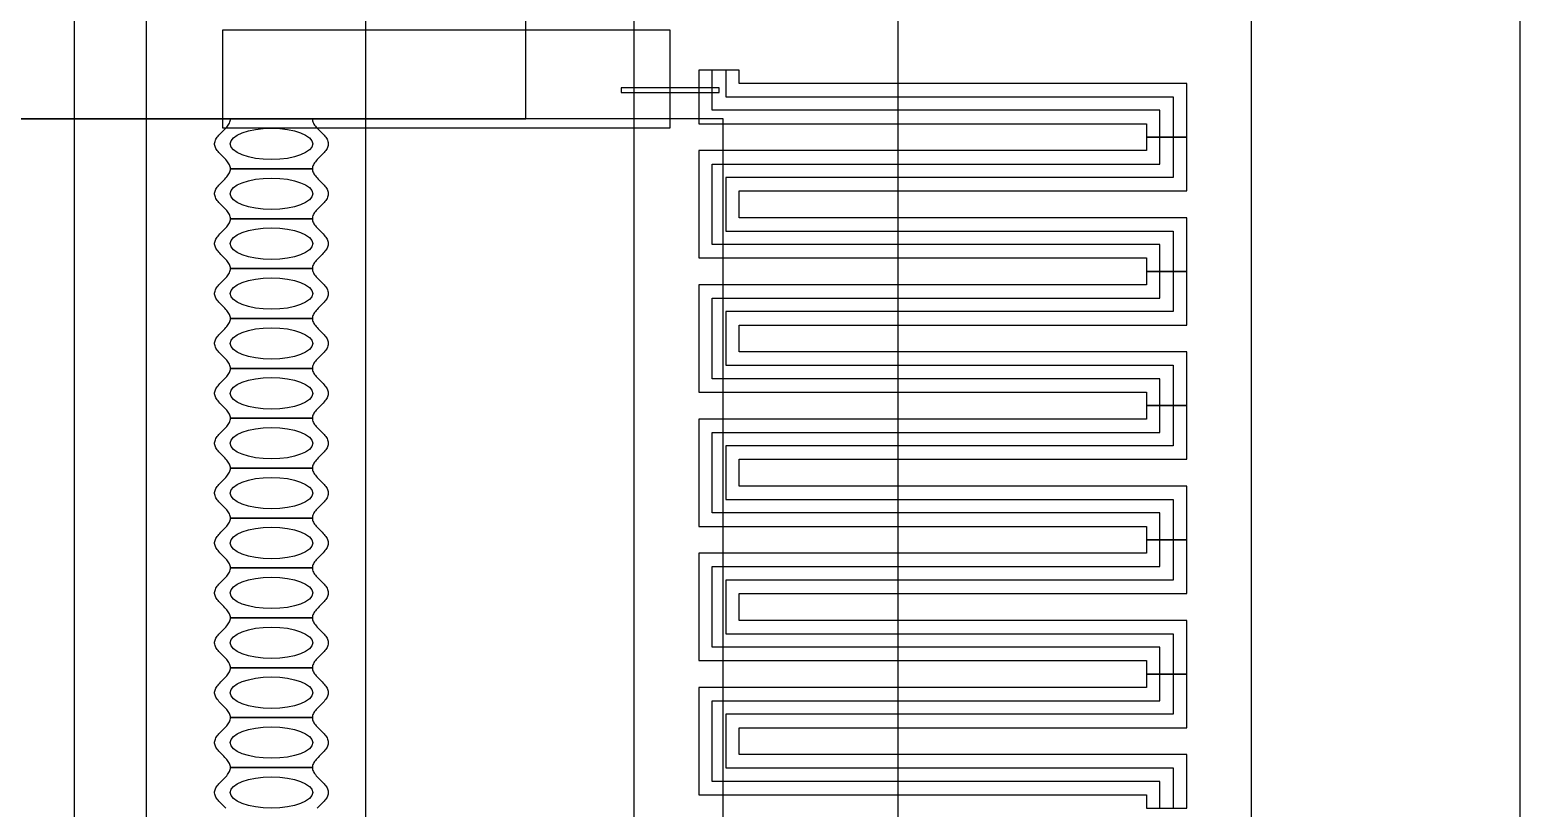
# Model space of a CAD drawing. Extents: x -130 to 140, y -1310 to 20.
# Drawn here: x -0.9 to 15.75, y -29.7 to -21 of the extents above; entities that cross this region are included whole.
import ezdxf

# ---------------------------------------------------------------- set-up
doc = ezdxf.new("R2010")
doc.units = 0

msp = doc.modelspace()

# ---------------------------------------------------------------- linework, layer by layer
at = {"layer": 'cure'}
for points in [[(-4.641, -22), (4.641, -22), (4.641, 0), (-4.641, 0)], [(5.85, -37.9288), (12.75, -37.9288), (12.75, -20.7288), (5.85, -20.7288)], [(1.2538, -22.1), (6.2538, -22.1), (6.2538, -21.0076), (1.2538, -21.0076)], [(-6.8462, -52.5996), (6.8462, -52.5996), (6.8462, -22), (-6.8462, -22)]]:
    msp.add_lwpolyline(points, close=True, dxfattribs=at)
at = {"layer": 'M1_MD'}
for points in [[(6.575, -21.4538), (6.575, -22.0538), (11.575, -22.0538), (11.575, -22.2038), (12.025, -22.2038), (12.025, -21.6038), (7.025, -21.6038), (7.025, -21.4538)], [(11.575, -22.2038), (11.575, -22.3538), (6.575, -22.3538), (6.575, -23.5538), (11.575, -23.5538), (11.575, -23.7038), (12.025, -23.7038), (12.025, -23.1038), (7.025, -23.1038), (7.025, -22.8038), (12.025, -22.8038), (12.025, -22.2038)], [(11.575, -23.7038), (11.575, -23.8538), (6.575, -23.8538), (6.575, -25.0538), (11.575, -25.0538), (11.575, -25.2038), (12.025, -25.2038), (12.025, -24.6038), (7.025, -24.6038), (7.025, -24.3038), (12.025, -24.3038), (12.025, -23.7038)], [(11.575, -25.2038), (11.575, -25.3538), (6.575, -25.3538), (6.575, -26.5538), (11.575, -26.5538), (11.575, -26.7038), (12.025, -26.7038), (12.025, -26.1038), (7.025, -26.1038), (7.025, -25.8038), (12.025, -25.8038), (12.025, -25.2038)], [(11.575, -26.7038), (11.575, -26.8538), (6.575, -26.8538), (6.575, -28.0538), (11.575, -28.0538), (11.575, -28.2038), (12.025, -28.2038), (12.025, -27.6038), (7.025, -27.6038), (7.025, -27.3038), (12.025, -27.3038), (12.025, -26.7038)], [(11.575, -28.2038), (11.575, -28.3538), (6.575, -28.3538), (6.575, -29.5538), (11.575, -29.5538), (11.575, -29.7038), (12.025, -29.7038), (12.025, -29.1038), (7.025, -29.1038), (7.025, -28.8038), (12.025, -28.8038), (12.025, -28.2038)]]:
    msp.add_lwpolyline(points, close=True, dxfattribs=at)
at = {"layer": 'M1_Neg'}
for points in [[(-0.4573, -42.5628), (-0.4, -32.5628), (-0.4, -13), (-0.141, 0), (0.141, 0), (0.4, -13), (0.4, -32.5628), (0.4573, -42.5628)], [(1.2538, -22.1), (6.2538, -22.1), (6.2538, -21.0076), (1.2538, -21.0076)], [(5.7076, -21.7038), (6.8, -21.7038), (6.8, -21.6538), (5.7076, -21.6538)], [(1.3427, -22.5576), (1.342, -22.5462), (1.3398, -22.5348), (1.3362, -22.5235), (1.3313, -22.5121), (1.3251, -22.5007), (1.3177, -22.4893), (1.3093, -22.4779), (1.2999, -22.4666), (1.2898, -22.4552), (1.2791, -22.4438), (1.268, -22.4324), (1.2567, -22.421), (1.2453, -22.4097), (1.234, -22.3983), (1.2231, -22.3869), (1.2127, -22.3755), (1.203, -22.3641), (1.194, -22.3528), (1.1861, -22.3414), (1.1793, -22.33), (1.1737, -22.3186), (1.1694, -22.3072), (1.1666, -22.2959), (1.1651, -22.2845), (1.1651, -22.2731), (1.1666, -22.2617), (1.1694, -22.2504), (1.1737, -22.239), (1.1793, -22.2276), (1.1861, -22.2162), (1.194, -22.2048), (1.203, -22.1935), (1.2127, -22.1821), (1.2231, -22.1707), (1.234, -22.1593), (1.2453, -22.1479), (1.2567, -22.1366), (1.268, -22.1252), (1.2791, -22.1138), (1.2898, -22.1024), (1.2999, -22.091), (1.3093, -22.0797), (1.3177, -22.0683), (1.3251, -22.0569), (1.3313, -22.0455), (1.3362, -22.0341), (1.3398, -22.0228), (1.342, -22.0114), (1.3427, -22), (2.2573, -22), (2.258, -22.0114), (2.2602, -22.0228), (2.2638, -22.0341), (2.2687, -22.0455), (2.2749, -22.0569), (2.2823, -22.0683), (2.2907, -22.0797), (2.3001, -22.091), (2.3102, -22.1024), (2.3209, -22.1138), (2.332, -22.1252), (2.3433, -22.1366), (2.3547, -22.1479), (2.366, -22.1593), (2.3769, -22.1707), (2.3873, -22.1821), (2.397, -22.1935), (2.406, -22.2048), (2.4139, -22.2162), (2.4207, -22.2276), (2.4263, -22.239), (2.4306, -22.2504), (2.4334, -22.2617), (2.4349, -22.2731), (2.4349, -22.2845), (2.4334, -22.2959), (2.4306, -22.3072), (2.4263, -22.3186), (2.4207, -22.33), (2.4139, -22.3414), (2.406, -22.3528), (2.397, -22.3641), (2.3873, -22.3755), (2.3769, -22.3869), (2.366, -22.3983), (2.3547, -22.4097), (2.3433, -22.421), (2.332, -22.4324), (2.3209, -22.4438), (2.3102, -22.4552), (2.3001, -22.4666), (2.2907, -22.4779), (2.2823, -22.4893), (2.2749, -22.5007), (2.2687, -22.5121), (2.2638, -22.5235), (2.2602, -22.5348), (2.258, -22.5462), (2.2573, -22.5576)], [(1.3427, -23.1152), (1.342, -23.1038), (1.3398, -23.0924), (1.3362, -23.0811), (1.3313, -23.0697), (1.3251, -23.0583), (1.3177, -23.0469), (1.3093, -23.0355), (1.2999, -23.0242), (1.2898, -23.0128), (1.2791, -23.0014), (1.268, -22.99), (1.2567, -22.9786), (1.2453, -22.9673), (1.234, -22.9559), (1.2231, -22.9445), (1.2127, -22.9331), (1.203, -22.9217), (1.194, -22.9104), (1.1861, -22.899), (1.1793, -22.8876), (1.1737, -22.8762), (1.1694, -22.8648), (1.1666, -22.8535), (1.1651, -22.8421), (1.1651, -22.8307), (1.1666, -22.8193), (1.1694, -22.808), (1.1737, -22.7966), (1.1793, -22.7852), (1.1861, -22.7738), (1.194, -22.7624), (1.203, -22.7511), (1.2127, -22.7397), (1.2231, -22.7283), (1.234, -22.7169), (1.2453, -22.7055), (1.2567, -22.6942), (1.268, -22.6828), (1.2791, -22.6714), (1.2898, -22.66), (1.2999, -22.6486), (1.3093, -22.6373), (1.3177, -22.6259), (1.3251, -22.6145), (1.3313, -22.6031), (1.3362, -22.5917), (1.3398, -22.5804), (1.342, -22.569), (1.3427, -22.5576), (2.2573, -22.5576), (2.258, -22.569), (2.2602, -22.5804), (2.2638, -22.5917), (2.2687, -22.6031), (2.2749, -22.6145), (2.2823, -22.6259), (2.2907, -22.6373), (2.3001, -22.6486), (2.3102, -22.66), (2.3209, -22.6714), (2.332, -22.6828), (2.3433, -22.6942), (2.3547, -22.7055), (2.366, -22.7169), (2.3769, -22.7283), (2.3873, -22.7397), (2.397, -22.7511), (2.406, -22.7624), (2.4139, -22.7738), (2.4207, -22.7852), (2.4263, -22.7966), (2.4306, -22.808), (2.4334, -22.8193), (2.4349, -22.8307), (2.4349, -22.8421), (2.4334, -22.8535), (2.4306, -22.8648), (2.4263, -22.8762), (2.4207, -22.8876), (2.4139, -22.899), (2.406, -22.9104), (2.397, -22.9217), (2.3873, -22.9331), (2.3769, -22.9445), (2.366, -22.9559), (2.3547, -22.9673), (2.3433, -22.9786), (2.332, -22.99), (2.3209, -23.0014), (2.3102, -23.0128), (2.3001, -23.0242), (2.2907, -23.0355), (2.2823, -23.0469), (2.2749, -23.0583), (2.2687, -23.0697), (2.2638, -23.0811), (2.2602, -23.0924), (2.258, -23.1038), (2.2573, -23.1152)], [(1.3427, -23.6728), (1.342, -23.6614), (1.3398, -23.65), (1.3362, -23.6387), (1.3313, -23.6273), (1.3251, -23.6159), (1.3177, -23.6045), (1.3093, -23.5931), (1.2999, -23.5818), (1.2898, -23.5704), (1.2791, -23.559), (1.268, -23.5476), (1.2567, -23.5362), (1.2453, -23.5249), (1.234, -23.5135), (1.2231, -23.5021), (1.2127, -23.4907), (1.203, -23.4793), (1.194, -23.468), (1.1861, -23.4566), (1.1793, -23.4452), (1.1737, -23.4338), (1.1694, -23.4224), (1.1666, -23.4111), (1.1651, -23.3997), (1.1651, -23.3883), (1.1666, -23.3769), (1.1694, -23.3656), (1.1737, -23.3542), (1.1793, -23.3428), (1.1861, -23.3314), (1.194, -23.32), (1.203, -23.3087), (1.2127, -23.2973), (1.2231, -23.2859), (1.234, -23.2745), (1.2453, -23.2631), (1.2567, -23.2518), (1.268, -23.2404), (1.2791, -23.229), (1.2898, -23.2176), (1.2999, -23.2062), (1.3093, -23.1949), (1.3177, -23.1835), (1.3251, -23.1721), (1.3313, -23.1607), (1.3362, -23.1493), (1.3398, -23.138), (1.342, -23.1266), (1.3427, -23.1152), (2.2573, -23.1152), (2.258, -23.1266), (2.2602, -23.138), (2.2638, -23.1493), (2.2687, -23.1607), (2.2749, -23.1721), (2.2823, -23.1835), (2.2907, -23.1949), (2.3001, -23.2062), (2.3102, -23.2176), (2.3209, -23.229), (2.332, -23.2404), (2.3433, -23.2518), (2.3547, -23.2631), (2.366, -23.2745), (2.3769, -23.2859), (2.3873, -23.2973), (2.397, -23.3087), (2.406, -23.32), (2.4139, -23.3314), (2.4207, -23.3428), (2.4263, -23.3542), (2.4306, -23.3656), (2.4334, -23.3769), (2.4349, -23.3883), (2.4349, -23.3997), (2.4334, -23.4111), (2.4306, -23.4224), (2.4263, -23.4338), (2.4207, -23.4452), (2.4139, -23.4566), (2.406, -23.468), (2.397, -23.4793), (2.3873, -23.4907), (2.3769, -23.5021), (2.366, -23.5135), (2.3547, -23.5249), (2.3433, -23.5362), (2.332, -23.5476), (2.3209, -23.559), (2.3102, -23.5704), (2.3001, -23.5818), (2.2907, -23.5931), (2.2823, -23.6045), (2.2749, -23.6159), (2.2687, -23.6273), (2.2638, -23.6387), (2.2602, -23.65), (2.258, -23.6614), (2.2573, -23.6728)], [(1.3427, -24.2304), (1.342, -24.219), (1.3398, -24.2076), (1.3362, -24.1963), (1.3313, -24.1849), (1.3251, -24.1735), (1.3177, -24.1621), (1.3093, -24.1507), (1.2999, -24.1394), (1.2898, -24.128), (1.2791, -24.1166), (1.268, -24.1052), (1.2567, -24.0938), (1.2453, -24.0825), (1.234, -24.0711), (1.2231, -24.0597), (1.2127, -24.0483), (1.203, -24.0369), (1.194, -24.0256), (1.1861, -24.0142), (1.1793, -24.0028), (1.1737, -23.9914), (1.1694, -23.98), (1.1666, -23.9687), (1.1651, -23.9573), (1.1651, -23.9459), (1.1666, -23.9345), (1.1694, -23.9232), (1.1737, -23.9118), (1.1793, -23.9004), (1.1861, -23.889), (1.194, -23.8776), (1.203, -23.8663), (1.2127, -23.8549), (1.2231, -23.8435), (1.234, -23.8321), (1.2453, -23.8207), (1.2567, -23.8094), (1.268, -23.798), (1.2791, -23.7866), (1.2898, -23.7752), (1.2999, -23.7638), (1.3093, -23.7525), (1.3177, -23.7411), (1.3251, -23.7297), (1.3313, -23.7183), (1.3362, -23.7069), (1.3398, -23.6956), (1.342, -23.6842), (1.3427, -23.6728), (2.2573, -23.6728), (2.258, -23.6842), (2.2602, -23.6956), (2.2638, -23.7069), (2.2687, -23.7183), (2.2749, -23.7297), (2.2823, -23.7411), (2.2907, -23.7525), (2.3001, -23.7638), (2.3102, -23.7752), (2.3209, -23.7866), (2.332, -23.798), (2.3433, -23.8094), (2.3547, -23.8207), (2.366, -23.8321), (2.3769, -23.8435), (2.3873, -23.8549), (2.397, -23.8663), (2.406, -23.8776), (2.4139, -23.889), (2.4207, -23.9004), (2.4263, -23.9118), (2.4306, -23.9232), (2.4334, -23.9345), (2.4349, -23.9459), (2.4349, -23.9573), (2.4334, -23.9687), (2.4306, -23.98), (2.4263, -23.9914), (2.4207, -24.0028), (2.4139, -24.0142), (2.406, -24.0256), (2.397, -24.0369), (2.3873, -24.0483), (2.3769, -24.0597), (2.366, -24.0711), (2.3547, -24.0825), (2.3433, -24.0938), (2.332, -24.1052), (2.3209, -24.1166), (2.3102, -24.128), (2.3001, -24.1394), (2.2907, -24.1507), (2.2823, -24.1621), (2.2749, -24.1735), (2.2687, -24.1849), (2.2638, -24.1963), (2.2602, -24.2076), (2.258, -24.219), (2.2573, -24.2304)], [(1.3427, -24.788), (1.342, -24.7766), (1.3398, -24.7652), (1.3362, -24.7539), (1.3313, -24.7425), (1.3251, -24.7311), (1.3177, -24.7197), (1.3093, -24.7083), (1.2999, -24.697), (1.2898, -24.6856), (1.2791, -24.6742), (1.268, -24.6628), (1.2567, -24.6514), (1.2453, -24.6401), (1.234, -24.6287), (1.2231, -24.6173), (1.2127, -24.6059), (1.203, -24.5945), (1.194, -24.5832), (1.1861, -24.5718), (1.1793, -24.5604), (1.1737, -24.549), (1.1694, -24.5376), (1.1666, -24.5263), (1.1651, -24.5149), (1.1651, -24.5035), (1.1666, -24.4921), (1.1694, -24.4808), (1.1737, -24.4694), (1.1793, -24.458), (1.1861, -24.4466), (1.194, -24.4352), (1.203, -24.4239), (1.2127, -24.4125), (1.2231, -24.4011), (1.234, -24.3897), (1.2453, -24.3783), (1.2567, -24.367), (1.268, -24.3556), (1.2791, -24.3442), (1.2898, -24.3328), (1.2999, -24.3214), (1.3093, -24.3101), (1.3177, -24.2987), (1.3251, -24.2873), (1.3313, -24.2759), (1.3362, -24.2645), (1.3398, -24.2532), (1.342, -24.2418), (1.3427, -24.2304), (2.2573, -24.2304), (2.258, -24.2418), (2.2602, -24.2532), (2.2638, -24.2645), (2.2687, -24.2759), (2.2749, -24.2873), (2.2823, -24.2987), (2.2907, -24.3101), (2.3001, -24.3214), (2.3102, -24.3328), (2.3209, -24.3442), (2.332, -24.3556), (2.3433, -24.367), (2.3547, -24.3783), (2.366, -24.3897), (2.3769, -24.4011), (2.3873, -24.4125), (2.397, -24.4239), (2.406, -24.4352), (2.4139, -24.4466), (2.4207, -24.458), (2.4263, -24.4694), (2.4306, -24.4808), (2.4334, -24.4921), (2.4349, -24.5035), (2.4349, -24.5149), (2.4334, -24.5263), (2.4306, -24.5376), (2.4263, -24.549), (2.4207, -24.5604), (2.4139, -24.5718), (2.406, -24.5832), (2.397, -24.5945), (2.3873, -24.6059), (2.3769, -24.6173), (2.366, -24.6287), (2.3547, -24.6401), (2.3433, -24.6514), (2.332, -24.6628), (2.3209, -24.6742), (2.3102, -24.6856), (2.3001, -24.697), (2.2907, -24.7083), (2.2823, -24.7197), (2.2749, -24.7311), (2.2687, -24.7425), (2.2638, -24.7539), (2.2602, -24.7652), (2.258, -24.7766), (2.2573, -24.788)], [(1.3427, -25.3456), (1.342, -25.3342), (1.3398, -25.3228), (1.3362, -25.3115), (1.3313, -25.3001), (1.3251, -25.2887), (1.3177, -25.2773), (1.3093, -25.2659), (1.2999, -25.2546), (1.2898, -25.2432), (1.2791, -25.2318), (1.268, -25.2204), (1.2567, -25.209), (1.2453, -25.1977), (1.234, -25.1863), (1.2231, -25.1749), (1.2127, -25.1635), (1.203, -25.1521), (1.194, -25.1408), (1.1861, -25.1294), (1.1793, -25.118), (1.1737, -25.1066), (1.1694, -25.0952), (1.1666, -25.0839), (1.1651, -25.0725), (1.1651, -25.0611), (1.1666, -25.0497), (1.1694, -25.0384), (1.1737, -25.027), (1.1793, -25.0156), (1.1861, -25.0042), (1.194, -24.9928), (1.203, -24.9815), (1.2127, -24.9701), (1.2231, -24.9587), (1.234, -24.9473), (1.2453, -24.9359), (1.2567, -24.9246), (1.268, -24.9132), (1.2791, -24.9018), (1.2898, -24.8904), (1.2999, -24.879), (1.3093, -24.8677), (1.3177, -24.8563), (1.3251, -24.8449), (1.3313, -24.8335), (1.3362, -24.8221), (1.3398, -24.8108), (1.342, -24.7994), (1.3427, -24.788), (2.2573, -24.788), (2.258, -24.7994), (2.2602, -24.8108), (2.2638, -24.8221), (2.2687, -24.8335), (2.2749, -24.8449), (2.2823, -24.8563), (2.2907, -24.8677), (2.3001, -24.879), (2.3102, -24.8904), (2.3209, -24.9018), (2.332, -24.9132), (2.3433, -24.9246), (2.3547, -24.9359), (2.366, -24.9473), (2.3769, -24.9587), (2.3873, -24.9701), (2.397, -24.9815), (2.406, -24.9928), (2.4139, -25.0042), (2.4207, -25.0156), (2.4263, -25.027), (2.4306, -25.0384), (2.4334, -25.0497), (2.4349, -25.0611), (2.4349, -25.0725), (2.4334, -25.0839), (2.4306, -25.0952), (2.4263, -25.1066), (2.4207, -25.118), (2.4139, -25.1294), (2.406, -25.1408), (2.397, -25.1521), (2.3873, -25.1635), (2.3769, -25.1749), (2.366, -25.1863), (2.3547, -25.1977), (2.3433, -25.209), (2.332, -25.2204), (2.3209, -25.2318), (2.3102, -25.2432), (2.3001, -25.2546), (2.2907, -25.2659), (2.2823, -25.2773), (2.2749, -25.2887), (2.2687, -25.3001), (2.2638, -25.3115), (2.2602, -25.3228), (2.258, -25.3342), (2.2573, -25.3456)], [(1.3427, -25.9032), (1.342, -25.8918), (1.3398, -25.8804), (1.3362, -25.8691), (1.3313, -25.8577), (1.3251, -25.8463), (1.3177, -25.8349), (1.3093, -25.8235), (1.2999, -25.8122), (1.2898, -25.8008), (1.2791, -25.7894), (1.268, -25.778), (1.2567, -25.7666), (1.2453, -25.7553), (1.234, -25.7439), (1.2231, -25.7325), (1.2127, -25.7211), (1.203, -25.7097), (1.194, -25.6984), (1.1861, -25.687), (1.1793, -25.6756), (1.1737, -25.6642), (1.1694, -25.6528), (1.1666, -25.6415), (1.1651, -25.6301), (1.1651, -25.6187), (1.1666, -25.6073), (1.1694, -25.596), (1.1737, -25.5846), (1.1793, -25.5732), (1.1861, -25.5618), (1.194, -25.5504), (1.203, -25.5391), (1.2127, -25.5277), (1.2231, -25.5163), (1.234, -25.5049), (1.2453, -25.4935), (1.2567, -25.4822), (1.268, -25.4708), (1.2791, -25.4594), (1.2898, -25.448), (1.2999, -25.4366), (1.3093, -25.4253), (1.3177, -25.4139), (1.3251, -25.4025), (1.3313, -25.3911), (1.3362, -25.3797), (1.3398, -25.3684), (1.342, -25.357), (1.3427, -25.3456), (2.2573, -25.3456), (2.258, -25.357), (2.2602, -25.3684), (2.2638, -25.3797), (2.2687, -25.3911), (2.2749, -25.4025), (2.2823, -25.4139), (2.2907, -25.4253), (2.3001, -25.4366), (2.3102, -25.448), (2.3209, -25.4594), (2.332, -25.4708), (2.3433, -25.4822), (2.3547, -25.4935), (2.366, -25.5049), (2.3769, -25.5163), (2.3873, -25.5277), (2.397, -25.5391), (2.406, -25.5504), (2.4139, -25.5618), (2.4207, -25.5732), (2.4263, -25.5846), (2.4306, -25.596), (2.4334, -25.6073), (2.4349, -25.6187), (2.4349, -25.6301), (2.4334, -25.6415), (2.4306, -25.6528), (2.4263, -25.6642), (2.4207, -25.6756), (2.4139, -25.687), (2.406, -25.6984), (2.397, -25.7097), (2.3873, -25.7211), (2.3769, -25.7325), (2.366, -25.7439), (2.3547, -25.7553), (2.3433, -25.7666), (2.332, -25.778), (2.3209, -25.7894), (2.3102, -25.8008), (2.3001, -25.8122), (2.2907, -25.8235), (2.2823, -25.8349), (2.2749, -25.8463), (2.2687, -25.8577), (2.2638, -25.8691), (2.2602, -25.8804), (2.258, -25.8918), (2.2573, -25.9032)], [(1.3427, -26.4608), (1.342, -26.4494), (1.3398, -26.438), (1.3362, -26.4267), (1.3313, -26.4153), (1.3251, -26.4039), (1.3177, -26.3925), (1.3093, -26.3811), (1.2999, -26.3698), (1.2898, -26.3584), (1.2791, -26.347), (1.268, -26.3356), (1.2567, -26.3242), (1.2453, -26.3129), (1.234, -26.3015), (1.2231, -26.2901), (1.2127, -26.2787), (1.203, -26.2673), (1.194, -26.256), (1.1861, -26.2446), (1.1793, -26.2332), (1.1737, -26.2218), (1.1694, -26.2104), (1.1666, -26.1991), (1.1651, -26.1877), (1.1651, -26.1763), (1.1666, -26.1649), (1.1694, -26.1536), (1.1737, -26.1422), (1.1793, -26.1308), (1.1861, -26.1194), (1.194, -26.108), (1.203, -26.0967), (1.2127, -26.0853), (1.2231, -26.0739), (1.234, -26.0625), (1.2453, -26.0511), (1.2567, -26.0398), (1.268, -26.0284), (1.2791, -26.017), (1.2898, -26.0056), (1.2999, -25.9942), (1.3093, -25.9829), (1.3177, -25.9715), (1.3251, -25.9601), (1.3313, -25.9487), (1.3362, -25.9373), (1.3398, -25.926), (1.342, -25.9146), (1.3427, -25.9032), (2.2573, -25.9032), (2.258, -25.9146), (2.2602, -25.926), (2.2638, -25.9373), (2.2687, -25.9487), (2.2749, -25.9601), (2.2823, -25.9715), (2.2907, -25.9829), (2.3001, -25.9942), (2.3102, -26.0056), (2.3209, -26.017), (2.332, -26.0284), (2.3433, -26.0398), (2.3547, -26.0511), (2.366, -26.0625), (2.3769, -26.0739), (2.3873, -26.0853), (2.397, -26.0967), (2.406, -26.108), (2.4139, -26.1194), (2.4207, -26.1308), (2.4263, -26.1422), (2.4306, -26.1536), (2.4334, -26.1649), (2.4349, -26.1763), (2.4349, -26.1877), (2.4334, -26.1991), (2.4306, -26.2104), (2.4263, -26.2218), (2.4207, -26.2332), (2.4139, -26.2446), (2.406, -26.256), (2.397, -26.2673), (2.3873, -26.2787), (2.3769, -26.2901), (2.366, -26.3015), (2.3547, -26.3129), (2.3433, -26.3242), (2.332, -26.3356), (2.3209, -26.347), (2.3102, -26.3584), (2.3001, -26.3698), (2.2907, -26.3811), (2.2823, -26.3925), (2.2749, -26.4039), (2.2687, -26.4153), (2.2638, -26.4267), (2.2602, -26.438), (2.258, -26.4494), (2.2573, -26.4608)], [(1.3427, -27.0184), (1.342, -27.007), (1.3398, -26.9956), (1.3362, -26.9843), (1.3313, -26.9729), (1.3251, -26.9615), (1.3177, -26.9501), (1.3093, -26.9387), (1.2999, -26.9274), (1.2898, -26.916), (1.2791, -26.9046), (1.268, -26.8932), (1.2567, -26.8818), (1.2453, -26.8705), (1.234, -26.8591), (1.2231, -26.8477), (1.2127, -26.8363), (1.203, -26.8249), (1.194, -26.8136), (1.1861, -26.8022), (1.1793, -26.7908), (1.1737, -26.7794), (1.1694, -26.768), (1.1666, -26.7567), (1.1651, -26.7453), (1.1651, -26.7339), (1.1666, -26.7225), (1.1694, -26.7112), (1.1737, -26.6998), (1.1793, -26.6884), (1.1861, -26.677), (1.194, -26.6656), (1.203, -26.6543), (1.2127, -26.6429), (1.2231, -26.6315), (1.234, -26.6201), (1.2453, -26.6087), (1.2567, -26.5974), (1.268, -26.586), (1.2791, -26.5746), (1.2898, -26.5632), (1.2999, -26.5518), (1.3093, -26.5405), (1.3177, -26.5291), (1.3251, -26.5177), (1.3313, -26.5063), (1.3362, -26.4949), (1.3398, -26.4836), (1.342, -26.4722), (1.3427, -26.4608), (2.2573, -26.4608), (2.258, -26.4722), (2.2602, -26.4836), (2.2638, -26.4949), (2.2687, -26.5063), (2.2749, -26.5177), (2.2823, -26.5291), (2.2907, -26.5405), (2.3001, -26.5518), (2.3102, -26.5632), (2.3209, -26.5746), (2.332, -26.586), (2.3433, -26.5974), (2.3547, -26.6087), (2.366, -26.6201), (2.3769, -26.6315), (2.3873, -26.6429), (2.397, -26.6543), (2.406, -26.6656), (2.4139, -26.677), (2.4207, -26.6884), (2.4263, -26.6998), (2.4306, -26.7112), (2.4334, -26.7225), (2.4349, -26.7339), (2.4349, -26.7453), (2.4334, -26.7567), (2.4306, -26.768), (2.4263, -26.7794), (2.4207, -26.7908), (2.4139, -26.8022), (2.406, -26.8136), (2.397, -26.8249), (2.3873, -26.8363), (2.3769, -26.8477), (2.366, -26.8591), (2.3547, -26.8705), (2.3433, -26.8818), (2.332, -26.8932), (2.3209, -26.9046), (2.3102, -26.916), (2.3001, -26.9274), (2.2907, -26.9387), (2.2823, -26.9501), (2.2749, -26.9615), (2.2687, -26.9729), (2.2638, -26.9843), (2.2602, -26.9956), (2.258, -27.007), (2.2573, -27.0184)], [(1.3427, -27.576), (1.342, -27.5646), (1.3398, -27.5532), (1.3362, -27.5419), (1.3313, -27.5305), (1.3251, -27.5191), (1.3177, -27.5077), (1.3093, -27.4963), (1.2999, -27.485), (1.2898, -27.4736), (1.2791, -27.4622), (1.268, -27.4508), (1.2567, -27.4394), (1.2453, -27.4281), (1.234, -27.4167), (1.2231, -27.4053), (1.2127, -27.3939), (1.203, -27.3825), (1.194, -27.3712), (1.1861, -27.3598), (1.1793, -27.3484), (1.1737, -27.337), (1.1694, -27.3256), (1.1666, -27.3143), (1.1651, -27.3029), (1.1651, -27.2915), (1.1666, -27.2801), (1.1694, -27.2688), (1.1737, -27.2574), (1.1793, -27.246), (1.1861, -27.2346), (1.194, -27.2232), (1.203, -27.2119), (1.2127, -27.2005), (1.2231, -27.1891), (1.234, -27.1777), (1.2453, -27.1663), (1.2567, -27.155), (1.268, -27.1436), (1.2791, -27.1322), (1.2898, -27.1208), (1.2999, -27.1094), (1.3093, -27.0981), (1.3177, -27.0867), (1.3251, -27.0753), (1.3313, -27.0639), (1.3362, -27.0525), (1.3398, -27.0412), (1.342, -27.0298), (1.3427, -27.0184), (2.2573, -27.0184), (2.258, -27.0298), (2.2602, -27.0412), (2.2638, -27.0525), (2.2687, -27.0639), (2.2749, -27.0753), (2.2823, -27.0867), (2.2907, -27.0981), (2.3001, -27.1094), (2.3102, -27.1208), (2.3209, -27.1322), (2.332, -27.1436), (2.3433, -27.155), (2.3547, -27.1663), (2.366, -27.1777), (2.3769, -27.1891), (2.3873, -27.2005), (2.397, -27.2119), (2.406, -27.2232), (2.4139, -27.2346), (2.4207, -27.246), (2.4263, -27.2574), (2.4306, -27.2688), (2.4334, -27.2801), (2.4349, -27.2915), (2.4349, -27.3029), (2.4334, -27.3143), (2.4306, -27.3256), (2.4263, -27.337), (2.4207, -27.3484), (2.4139, -27.3598), (2.406, -27.3712), (2.397, -27.3825), (2.3873, -27.3939), (2.3769, -27.4053), (2.366, -27.4167), (2.3547, -27.4281), (2.3433, -27.4394), (2.332, -27.4508), (2.3209, -27.4622), (2.3102, -27.4736), (2.3001, -27.485), (2.2907, -27.4963), (2.2823, -27.5077), (2.2749, -27.5191), (2.2687, -27.5305), (2.2638, -27.5419), (2.2602, -27.5532), (2.258, -27.5646), (2.2573, -27.576)], [(1.3427, -28.1336), (1.342, -28.1222), (1.3398, -28.1108), (1.3362, -28.0995), (1.3313, -28.0881), (1.3251, -28.0767), (1.3177, -28.0653), (1.3093, -28.0539), (1.2999, -28.0426), (1.2898, -28.0312), (1.2791, -28.0198), (1.268, -28.0084), (1.2567, -27.997), (1.2453, -27.9857), (1.234, -27.9743), (1.2231, -27.9629), (1.2127, -27.9515), (1.203, -27.9401), (1.194, -27.9288), (1.1861, -27.9174), (1.1793, -27.906), (1.1737, -27.8946), (1.1694, -27.8832), (1.1666, -27.8719), (1.1651, -27.8605), (1.1651, -27.8491), (1.1666, -27.8377), (1.1694, -27.8264), (1.1737, -27.815), (1.1793, -27.8036), (1.1861, -27.7922), (1.194, -27.7808), (1.203, -27.7695), (1.2127, -27.7581), (1.2231, -27.7467), (1.234, -27.7353), (1.2453, -27.7239), (1.2567, -27.7126), (1.268, -27.7012), (1.2791, -27.6898), (1.2898, -27.6784), (1.2999, -27.667), (1.3093, -27.6557), (1.3177, -27.6443), (1.3251, -27.6329), (1.3313, -27.6215), (1.3362, -27.6101), (1.3398, -27.5988), (1.342, -27.5874), (1.3427, -27.576), (2.2573, -27.576), (2.258, -27.5874), (2.2602, -27.5988), (2.2638, -27.6101), (2.2687, -27.6215), (2.2749, -27.6329), (2.2823, -27.6443), (2.2907, -27.6557), (2.3001, -27.667), (2.3102, -27.6784), (2.3209, -27.6898), (2.332, -27.7012), (2.3433, -27.7126), (2.3547, -27.7239), (2.366, -27.7353), (2.3769, -27.7467), (2.3873, -27.7581), (2.397, -27.7695), (2.406, -27.7808), (2.4139, -27.7922), (2.4207, -27.8036), (2.4263, -27.815), (2.4306, -27.8264), (2.4334, -27.8377), (2.4349, -27.8491), (2.4349, -27.8605), (2.4334, -27.8719), (2.4306, -27.8832), (2.4263, -27.8946), (2.4207, -27.906), (2.4139, -27.9174), (2.406, -27.9288), (2.397, -27.9401), (2.3873, -27.9515), (2.3769, -27.9629), (2.366, -27.9743), (2.3547, -27.9857), (2.3433, -27.997), (2.332, -28.0084), (2.3209, -28.0198), (2.3102, -28.0312), (2.3001, -28.0426), (2.2907, -28.0539), (2.2823, -28.0653), (2.2749, -28.0767), (2.2687, -28.0881), (2.2638, -28.0995), (2.2602, -28.1108), (2.258, -28.1222), (2.2573, -28.1336)], [(1.3427, -28.6912), (1.342, -28.6798), (1.3398, -28.6684), (1.3362, -28.6571), (1.3313, -28.6457), (1.3251, -28.6343), (1.3177, -28.6229), (1.3093, -28.6115), (1.2999, -28.6002), (1.2898, -28.5888), (1.2791, -28.5774), (1.268, -28.566), (1.2567, -28.5546), (1.2453, -28.5433), (1.234, -28.5319), (1.2231, -28.5205), (1.2127, -28.5091), (1.203, -28.4977), (1.194, -28.4864), (1.1861, -28.475), (1.1793, -28.4636), (1.1737, -28.4522), (1.1694, -28.4408), (1.1666, -28.4295), (1.1651, -28.4181), (1.1651, -28.4067), (1.1666, -28.3953), (1.1694, -28.384), (1.1737, -28.3726), (1.1793, -28.3612), (1.1861, -28.3498), (1.194, -28.3384), (1.203, -28.3271), (1.2127, -28.3157), (1.2231, -28.3043), (1.234, -28.2929), (1.2453, -28.2815), (1.2567, -28.2702), (1.268, -28.2588), (1.2791, -28.2474), (1.2898, -28.236), (1.2999, -28.2246), (1.3093, -28.2133), (1.3177, -28.2019), (1.3251, -28.1905), (1.3313, -28.1791), (1.3362, -28.1677), (1.3398, -28.1564), (1.342, -28.145), (1.3427, -28.1336), (2.2573, -28.1336), (2.258, -28.145), (2.2602, -28.1564), (2.2638, -28.1677), (2.2687, -28.1791), (2.2749, -28.1905), (2.2823, -28.2019), (2.2907, -28.2133), (2.3001, -28.2246), (2.3102, -28.236), (2.3209, -28.2474), (2.332, -28.2588), (2.3433, -28.2702), (2.3547, -28.2815), (2.366, -28.2929), (2.3769, -28.3043), (2.3873, -28.3157), (2.397, -28.3271), (2.406, -28.3384), (2.4139, -28.3498), (2.4207, -28.3612), (2.4263, -28.3726), (2.4306, -28.384), (2.4334, -28.3953), (2.4349, -28.4067), (2.4349, -28.4181), (2.4334, -28.4295), (2.4306, -28.4408), (2.4263, -28.4522), (2.4207, -28.4636), (2.4139, -28.475), (2.406, -28.4864), (2.397, -28.4977), (2.3873, -28.5091), (2.3769, -28.5205), (2.366, -28.5319), (2.3547, -28.5433), (2.3433, -28.5546), (2.332, -28.566), (2.3209, -28.5774), (2.3102, -28.5888), (2.3001, -28.6002), (2.2907, -28.6115), (2.2823, -28.6229), (2.2749, -28.6343), (2.2687, -28.6457), (2.2638, -28.6571), (2.2602, -28.6684), (2.258, -28.6798), (2.2573, -28.6912)], [(1.3427, -29.2488), (1.342, -29.2374), (1.3398, -29.226), (1.3362, -29.2147), (1.3313, -29.2033), (1.3251, -29.1919), (1.3177, -29.1805), (1.3093, -29.1691), (1.2999, -29.1578), (1.2898, -29.1464), (1.2791, -29.135), (1.268, -29.1236), (1.2567, -29.1122), (1.2453, -29.1009), (1.234, -29.0895), (1.2231, -29.0781), (1.2127, -29.0667), (1.203, -29.0553), (1.194, -29.044), (1.1861, -29.0326), (1.1793, -29.0212), (1.1737, -29.0098), (1.1694, -28.9984), (1.1666, -28.9871), (1.1651, -28.9757), (1.1651, -28.9643), (1.1666, -28.9529), (1.1694, -28.9416), (1.1737, -28.9302), (1.1793, -28.9188), (1.1861, -28.9074), (1.194, -28.896), (1.203, -28.8847), (1.2127, -28.8733), (1.2231, -28.8619), (1.234, -28.8505), (1.2453, -28.8391), (1.2567, -28.8278), (1.268, -28.8164), (1.2791, -28.805), (1.2898, -28.7936), (1.2999, -28.7822), (1.3093, -28.7709), (1.3177, -28.7595), (1.3251, -28.7481), (1.3313, -28.7367), (1.3362, -28.7253), (1.3398, -28.714), (1.342, -28.7026), (1.3427, -28.6912), (2.2573, -28.6912), (2.258, -28.7026), (2.2602, -28.714), (2.2638, -28.7253), (2.2687, -28.7367), (2.2749, -28.7481), (2.2823, -28.7595), (2.2907, -28.7709), (2.3001, -28.7822), (2.3102, -28.7936), (2.3209, -28.805), (2.332, -28.8164), (2.3433, -28.8278), (2.3547, -28.8391), (2.366, -28.8505), (2.3769, -28.8619), (2.3873, -28.8733), (2.397, -28.8847), (2.406, -28.896), (2.4139, -28.9074), (2.4207, -28.9188), (2.4263, -28.9302), (2.4306, -28.9416), (2.4334, -28.9529), (2.4349, -28.9643), (2.4349, -28.9757), (2.4334, -28.9871), (2.4306, -28.9984), (2.4263, -29.0098), (2.4207, -29.0212), (2.4139, -29.0326), (2.406, -29.044), (2.397, -29.0553), (2.3873, -29.0667), (2.3769, -29.0781), (2.366, -29.0895), (2.3547, -29.1009), (2.3433, -29.1122), (2.332, -29.1236), (2.3209, -29.135), (2.3102, -29.1464), (2.3001, -29.1578), (2.2907, -29.1691), (2.2823, -29.1805), (2.2749, -29.1919), (2.2687, -29.2033), (2.2638, -29.2147), (2.2602, -29.226), (2.258, -29.2374), (2.2573, -29.2488)]]:
    msp.add_lwpolyline(points, close=True, dxfattribs=at)
msp.add_lwpolyline([(1.2898, -29.704), (1.2791, -29.6926), (1.268, -29.6812), (1.2567, -29.6698), (1.2453, -29.6585), (1.234, -29.6471), (1.2231, -29.6357), (1.2127, -29.6243), (1.203, -29.6129), (1.194, -29.6016), (1.1861, -29.5902), (1.1793, -29.5788), (1.1737, -29.5674), (1.1694, -29.556), (1.1666, -29.5447), (1.1651, -29.5333), (1.1651, -29.5219), (1.1666, -29.5105), (1.1694, -29.4992), (1.1737, -29.4878), (1.1793, -29.4764), (1.1861, -29.465), (1.194, -29.4536), (1.203, -29.4423), (1.2127, -29.4309), (1.2231, -29.4195), (1.234, -29.4081), (1.2453, -29.3967), (1.2567, -29.3854), (1.268, -29.374), (1.2791, -29.3626), (1.2898, -29.3512), (1.2999, -29.3398), (1.3093, -29.3285), (1.3177, -29.3171), (1.3251, -29.3057), (1.3313, -29.2943), (1.3362, -29.2829), (1.3398, -29.2716), (1.342, -29.2602), (1.3427, -29.2488), (2.2573, -29.2488), (2.258, -29.2602), (2.2602, -29.2716), (2.2638, -29.2829), (2.2687, -29.2943), (2.2749, -29.3057), (2.2823, -29.3171), (2.2907, -29.3285), (2.3001, -29.3398), (2.3102, -29.3512), (2.3209, -29.3626), (2.332, -29.374), (2.3433, -29.3854), (2.3547, -29.3967), (2.366, -29.4081), (2.3769, -29.4195), (2.3873, -29.4309), (2.397, -29.4423), (2.406, -29.4536), (2.4139, -29.465), (2.4207, -29.4764), (2.4263, -29.4878), (2.4306, -29.4992), (2.4334, -29.5105), (2.4349, -29.5219), (2.4349, -29.5333), (2.4334, -29.5447), (2.4306, -29.556), (2.4263, -29.5674), (2.4207, -29.5788), (2.4139, -29.5902), (2.406, -29.6016), (2.397, -29.6129), (2.3873, -29.6243), (2.3769, -29.6357), (2.366, -29.6471), (2.3547, -29.6585), (2.3433, -29.6698), (2.332, -29.6812), (2.3209, -29.6926), (2.3102, -29.704)], dxfattribs=at)
at = {"layer": 'M1_Pos'}
msp.add_lwpolyline([(-8.8, -52.5996), (8.8, -52.5996), (8.8, 0), (-8.8, 0)], close=True, dxfattribs=at)
at = {"layer": 'M1_Pos_holes'}
for centre in [(1.8, -22.2788), (1.8, -22.8364), (1.8, -23.394), (1.8, -23.9516), (1.8, -24.5092), (1.8, -25.0668), (1.8, -25.6244), (1.8, -26.182), (1.8, -26.7396), (1.8, -27.2972), (1.8, -27.8548), (1.8, -28.4124), (1.8, -28.97), (1.8, -29.5276)]:
    msp.add_ellipse(centre, major_axis=(-0.4609, 0), ratio=0.3807, dxfattribs=at)
at = {"layer": 'M2_undercutMsk'}
for points in [[(-4.641, -22), (4.641, -22), (4.641, 0), (-4.641, 0)], [(2.85, -37.9288), (15.75, -37.9288), (15.75, -20.7288), (2.85, -20.7288)], [(-6.8462, -52.5996), (6.8462, -52.5996), (6.8462, -22), (-6.8462, -22)]]:
    msp.add_lwpolyline(points, close=True, dxfattribs=at)
at = {"layer": 'metal'}
for points in [[(6.575, -21.4538), (6.575, -22.0538), (11.575, -22.0538), (11.575, -22.2038), (11.725, -22.2038), (11.725, -21.9038), (6.725, -21.9038), (6.725, -21.4538)], [(6.875, -21.4538), (6.875, -21.7538), (11.875, -21.7538), (11.875, -22.2038), (12.025, -22.2038), (12.025, -21.6038), (7.025, -21.6038), (7.025, -21.4538)], [(11.575, -22.2038), (11.575, -22.3538), (6.575, -22.3538), (6.575, -23.5538), (11.575, -23.5538), (11.575, -23.7038), (11.725, -23.7038), (11.725, -23.4038), (6.725, -23.4038), (6.725, -22.5038), (11.725, -22.5038), (11.725, -22.2038)], [(11.875, -22.2038), (11.875, -22.6538), (6.875, -22.6538), (6.875, -23.2538), (11.875, -23.2538), (11.875, -23.7038), (12.025, -23.7038), (12.025, -23.1038), (7.025, -23.1038), (7.025, -22.8038), (12.025, -22.8038), (12.025, -22.2038)], [(11.575, -23.7038), (11.575, -23.8538), (6.575, -23.8538), (6.575, -25.0538), (11.575, -25.0538), (11.575, -25.2038), (11.725, -25.2038), (11.725, -24.9038), (6.725, -24.9038), (6.725, -24.0038), (11.725, -24.0038), (11.725, -23.7038)], [(11.875, -23.7038), (11.875, -24.1538), (6.875, -24.1538), (6.875, -24.7538), (11.875, -24.7538), (11.875, -25.2038), (12.025, -25.2038), (12.025, -24.6038), (7.025, -24.6038), (7.025, -24.3038), (12.025, -24.3038), (12.025, -23.7038)], [(11.575, -25.2038), (11.575, -25.3538), (6.575, -25.3538), (6.575, -26.5538), (11.575, -26.5538), (11.575, -26.7038), (11.725, -26.7038), (11.725, -26.4038), (6.725, -26.4038), (6.725, -25.5038), (11.725, -25.5038), (11.725, -25.2038)], [(11.875, -25.2038), (11.875, -25.6538), (6.875, -25.6538), (6.875, -26.2538), (11.875, -26.2538), (11.875, -26.7038), (12.025, -26.7038), (12.025, -26.1038), (7.025, -26.1038), (7.025, -25.8038), (12.025, -25.8038), (12.025, -25.2038)], [(11.575, -26.7038), (11.575, -26.8538), (6.575, -26.8538), (6.575, -28.0538), (11.575, -28.0538), (11.575, -28.2038), (11.725, -28.2038), (11.725, -27.9038), (6.725, -27.9038), (6.725, -27.0038), (11.725, -27.0038), (11.725, -26.7038)], [(11.875, -26.7038), (11.875, -27.1538), (6.875, -27.1538), (6.875, -27.7538), (11.875, -27.7538), (11.875, -28.2038), (12.025, -28.2038), (12.025, -27.6038), (7.025, -27.6038), (7.025, -27.3038), (12.025, -27.3038), (12.025, -26.7038)], [(11.575, -28.2038), (11.575, -28.3538), (6.575, -28.3538), (6.575, -29.5538), (11.575, -29.5538), (11.575, -29.7038), (11.725, -29.7038), (11.725, -29.4038), (6.725, -29.4038), (6.725, -28.5038), (11.725, -28.5038), (11.725, -28.2038)], [(11.875, -28.2038), (11.875, -28.6538), (6.875, -28.6538), (6.875, -29.2538), (11.875, -29.2538), (11.875, -29.7038), (12.025, -29.7038), (12.025, -29.1038), (7.025, -29.1038), (7.025, -28.8038), (12.025, -28.8038), (12.025, -28.2038)]]:
    msp.add_lwpolyline(points, close=True, dxfattribs=at)

doc.saveas('drawing.dxf')
